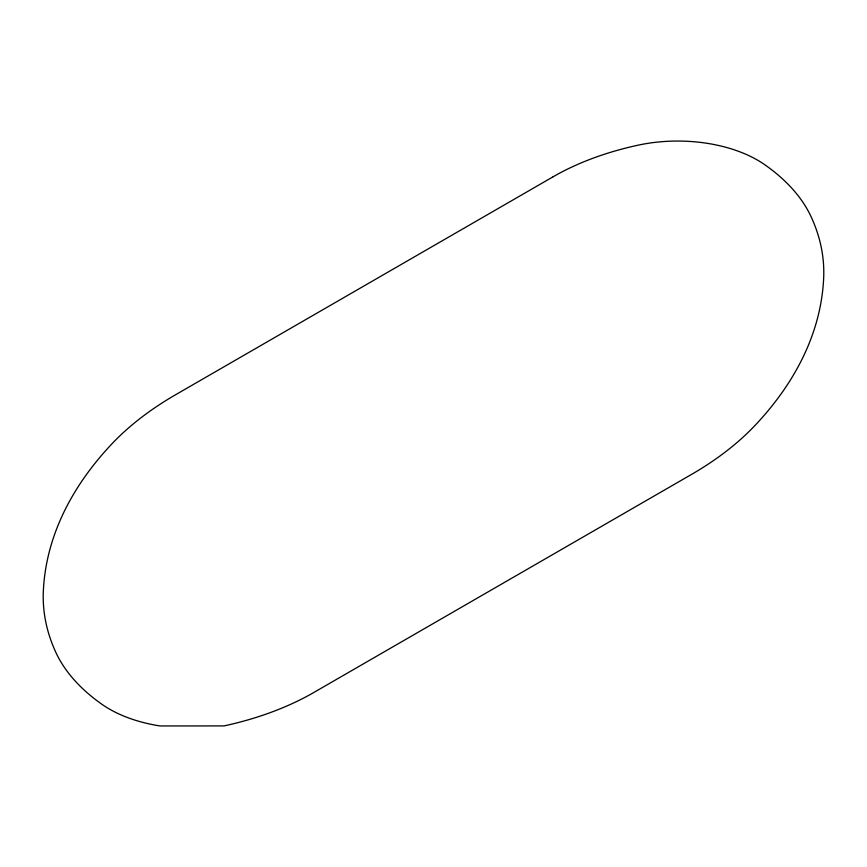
<?xml version="1.0" encoding="UTF-8"?>
<svg xmlns="http://www.w3.org/2000/svg" width="867" height="867" viewBox="0 0 867 867"><rect width="100%" height="100%" fill="white"/><g stroke="black" fill="none" stroke-linecap="round" stroke-linejoin="round"><path stroke-width="1.3" d="M553.179 176.738L175.622 394.723A373.644 215.72 0 0 0 111.312 444.489A564.471 325.894 0 0 0 43.35 590.926A373.644 215.72 0 0 0 55.943 652.591A238.566 137.734 0 0 0 101.883 704.264A113.133 65.318 0 0 0 160.092 725.95L224.065 725.917A253.316 146.252 0 0 0 313.821 692.484L691.378 474.509A373.644 215.72 0 0 0 755.688 424.732A564.471 325.894 0 0 0 823.65 278.307A373.644 215.72 0 0 0 811.057 216.631A238.566 137.734 0 0 0 765.117 164.958A113.133 65.318 0 0 0 637.711 145.255A238.566 137.734 0 0 0 553.179 176.738"/></g></svg>
